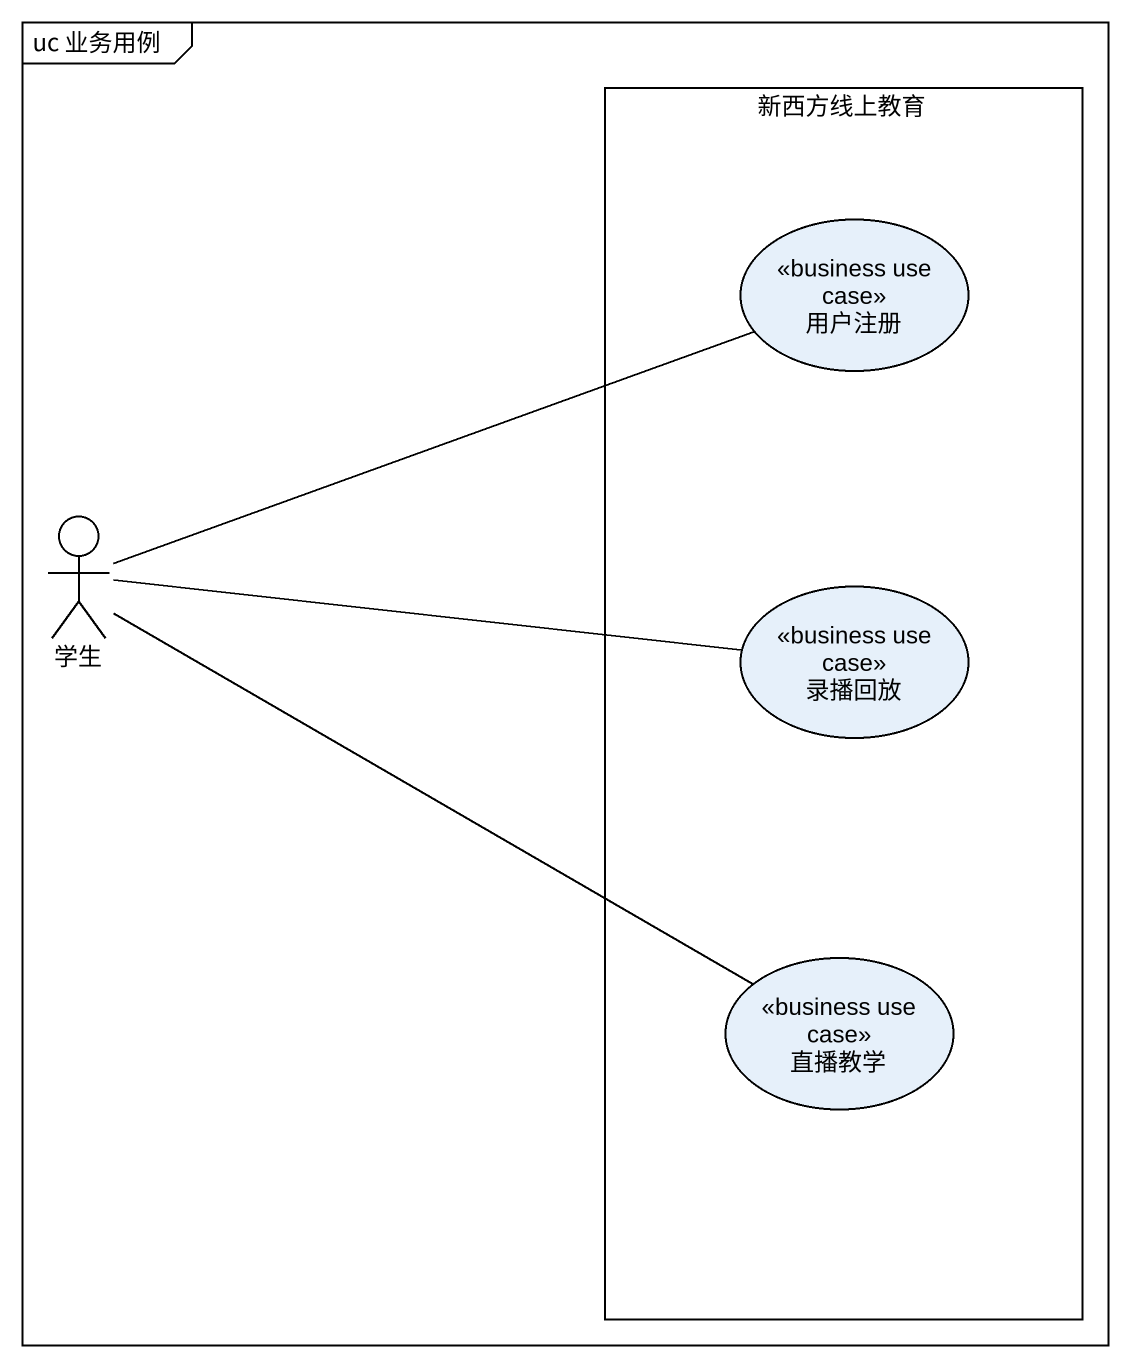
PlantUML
@startuml
mainframe uc 业务用例
rectangle 新西方线上教育 {
  usecase 用户注册 <<business use case>>
  usecase 录播回放 <<business use case>>
  usecase 直播教学 <<business use case>>
}
actor 学生
学生 -right- 用户注册
学生 -right- 录播回放
学生 -right- 直播教学
@enduml
